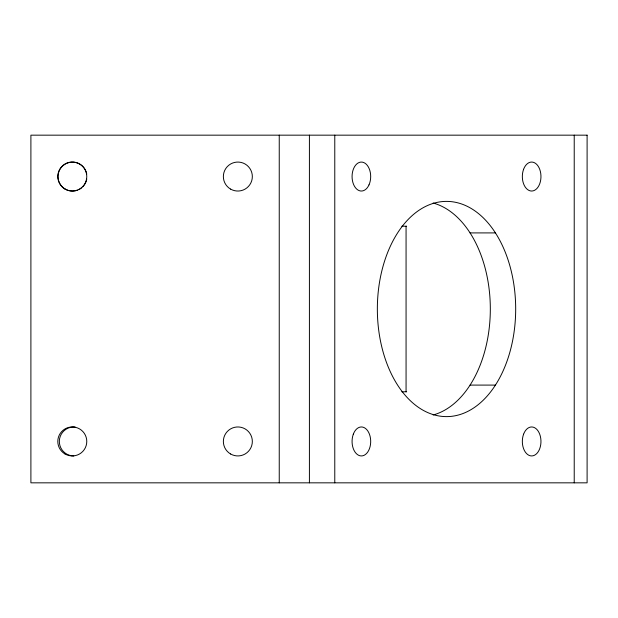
<?xml version="1.0" encoding="UTF-8"?>
<svg xmlns="http://www.w3.org/2000/svg" width="618" height="618" viewBox="0 0 618 618"><rect width="100%" height="100%" fill="white"/><g stroke="black" fill="none" stroke-linecap="round" stroke-linejoin="round"><path stroke-width="0.93" d="M401.831 226.219L406.636 226.219M433.164 203.021A107.617 69.17 -90 0 1 470.066 232.909L495.427 232.909A107.617 69.17 -90 0 1 495.427 385.091L470.066 385.091M401.831 391.781L406.636 391.781M574.222 135.164L574.222 482.836M406.065 226.219L406.065 391.781M334.778 135.164L334.778 482.836M309.409 135.164L309.409 482.836M279.243 135.164L279.243 482.836M495.427 232.909A107.617 69.17 90 0 0 397.606 232.909A107.617 69.17 90 0 0 397.606 385.091A107.617 69.17 -90 0 0 495.427 385.091M470.066 232.909A107.617 69.17 90 0 1 487.123 341.36A107.617 69.17 90 0 1 433.164 414.979M73.82 455.937A14.484 14.484 0 0 1 59.343 440.819A14.484 14.484 0 0 1 75.079 427.015M86.759 179.066A14.484 14.484 0 0 1 82.742 186.798M81.808 187.648A14.484 14.484 0 0 1 78.617 189.68M77.451 190.166A14.484 14.484 0 0 1 58.617 180.703A14.484 14.484 0 0 1 69.154 162.457A14.484 14.484 0 0 1 86.759 174.037M587.1 135.164L30.9 135.164L30.9 482.836L587.1 482.836L587.1 135.164M523.585 169.309A14.484 9.309 90 0 0 531.65 191.039A14.484 9.309 90 0 0 539.715 169.309A14.484 9.309 90 0 0 523.585 169.309M353.318 434.207A14.484 9.309 90 0 0 361.383 455.937A14.484 9.309 90 0 0 369.448 434.207A14.484 9.309 90 0 0 353.318 434.207M523.585 434.207A14.484 9.309 90 0 0 531.65 455.937A14.484 9.309 90 0 0 539.715 434.207A14.484 9.309 90 0 0 523.585 434.207M369.008 184.859A14.484 9.309 -90 0 0 362.194 162.125A14.484 9.309 -90 0 0 352.94 182.673A14.484 9.309 -90 0 0 369.008 184.859M230.607 189.1A14.484 14.484 0 0 0 252.337 176.555A14.484 14.484 0 0 0 230.607 164.009A14.484 14.484 0 0 0 230.607 189.1M65.044 189.1A14.484 14.484 0 0 0 86.775 176.555A14.484 14.484 0 0 0 65.044 164.009A14.484 14.484 0 0 0 65.044 189.1M65.044 453.991A14.484 14.484 0 0 0 86.775 441.445A14.484 14.484 0 0 0 65.044 428.9A14.484 14.484 0 0 0 65.044 453.991M230.607 453.991A14.484 14.484 0 0 0 252.337 441.445A14.484 14.484 0 0 0 230.607 428.9A14.484 14.484 0 0 0 230.607 453.991"/></g></svg>
